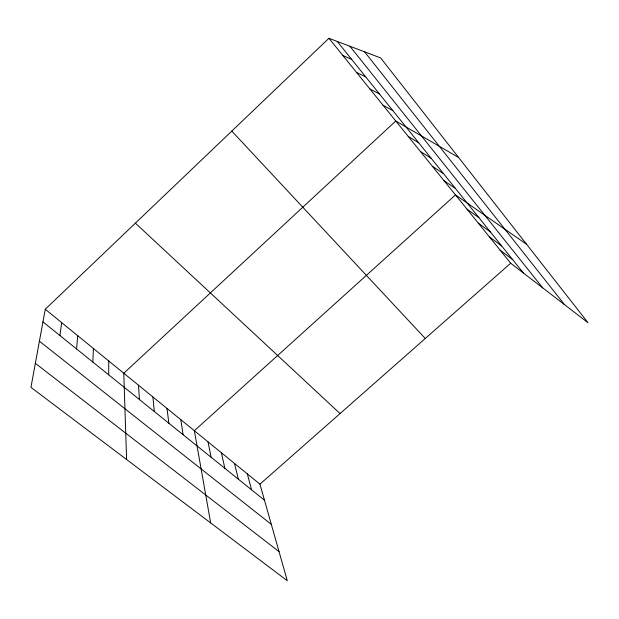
<?xml version="1.0" encoding="UTF-8"?>
<svg xmlns="http://www.w3.org/2000/svg" width="619" height="619" viewBox="0 0 619 619"><rect width="100%" height="100%" fill="white"/><g stroke="black" fill="none" stroke-linecap="round" stroke-linejoin="round"><path stroke-width="0.93" d="M108.712 374.828L108.758 360.985M92.827 362.045L93.407 348.474M76.578 348.961L77.715 335.691M59.958 335.583L61.668 322.615M45.264 309.252L30.95 387.37L287.278 580.723L259.941 484.166L45.264 309.252L328.944 38.277L380.646 57.931L588.05 322.747L510.69 263.23L328.944 38.277M259.941 484.166L510.69 263.23M342.941 55.602L351.638 59.354M356.614 72.516L365.713 76.857M369.969 89.051L379.447 93.933M383.022 105.207L392.856 110.615M458.633 157.512L395.773 120.999L123.785 373.234L126.601 459.522M408.246 136.435L418.746 142.819M420.448 151.531L431.25 158.371M432.379 166.302L443.475 173.575M444.055 180.756L455.422 188.439M526.599 244.288L455.483 194.9L194.351 430.723L210.677 522.939M467.005 209.16L478.882 217.617M478.278 223.111L490.395 231.939M489.312 236.768L501.653 245.944M500.113 250.138L512.671 259.64M35.353 363.322L279.053 551.653M39.415 341.193L271.331 524.386M42.951 321.888L264.483 500.214M135.391 223.157L340.063 413.569M231.777 131.089L425.276 338.492M337.223 41.419L523.45 273.049M349.921 46.255L542.747 287.897M364.591 51.826L564.605 304.718M247.352 473.906L251.554 489.799M234.508 463.438L238.354 479.176M221.393 452.76L224.875 468.328M208.015 441.858L211.11 457.248M180.818 419.697L183.1 434.7M167.006 408.439L168.855 423.241M152.901 396.949L154.309 411.527M138.501 385.211L139.445 399.565"/></g></svg>
